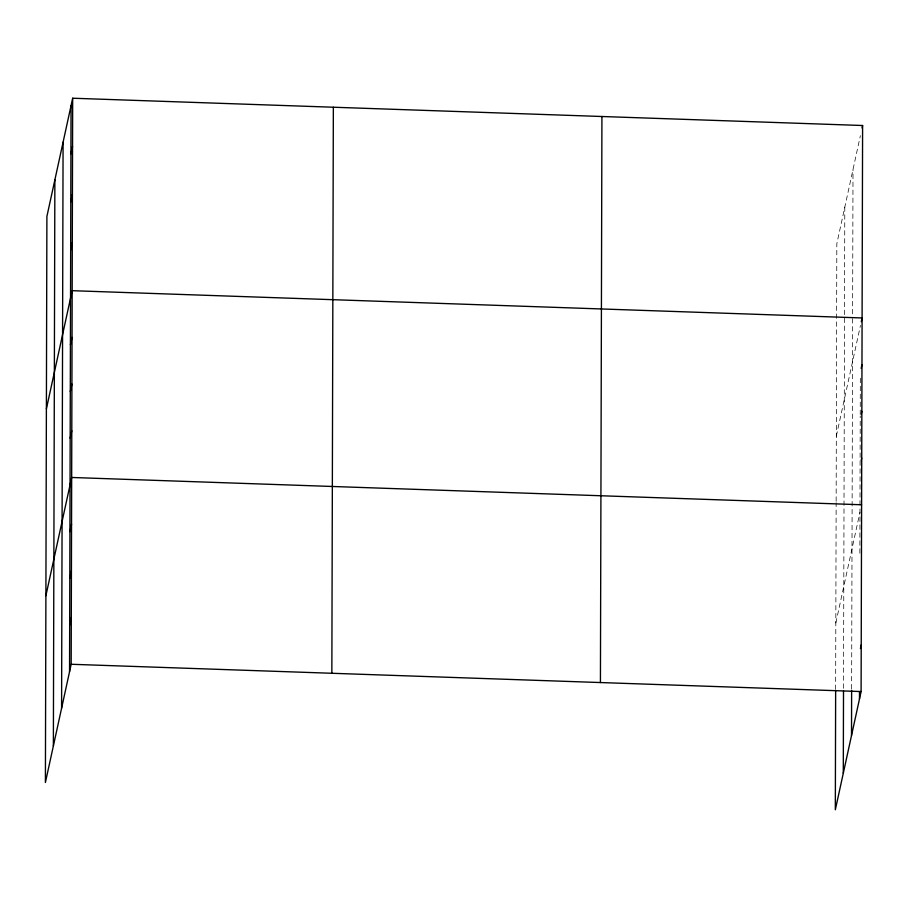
<?xml version="1.0" encoding="UTF-8"?>
<svg xmlns="http://www.w3.org/2000/svg" width="908" height="908" viewBox="0 0 908 908"><rect width="100%" height="100%" fill="white"/><g stroke="black" fill="none" stroke-linecap="round" stroke-linejoin="round"><path stroke-width="0.68" stroke-dasharray="4.54 3.41" d="M835.644 689.49L836.143 502.691M836.143 501.284L836.824 243.73L860.387 135.667M843.521 688.309L844.792 207.172M851.636 688.854L852.612 316.688M852.623 313.85L853.009 169.512M859.865 553.244L859.99 506.55M859.99 505.132L860.228 415.978M860.228 414.57L860.33 376.355M836.313 436.18L860.466 325.416M835.825 622.979L859.967 512.203"/><path stroke-width="1.36" d="M53.368 745.945L54.866 179.898M61.585 708.274L63.083 142.238M69.553 671.727L71.051 105.68M72.674 98.223L46.898 216.444L45.4 782.492L71.176 664.27L72.674 98.223L862.6 125.508L861.102 691.555L835.326 809.777L835.644 690.909M331.851 673.271L333.349 107.235M600.426 682.544L601.925 116.508M843.294 773.219L843.509 691.147M851.511 735.559L851.625 690.273M859.479 699.001L859.501 691.93M70.926 153.792L72.549 146.336M70.79 201.905L72.424 194.46M70.665 250.018L72.288 242.572M46.387 408.906L72.163 290.685L862.089 317.959L861.283 321.693M70.415 344.836L72.038 337.379M70.291 391.53L71.914 384.084M70.166 438.235L71.789 430.778M45.899 595.693L71.675 477.472L861.601 504.757M69.927 531.623L71.55 524.177M69.802 578.328L71.426 570.871M69.678 625.022L71.301 617.576M862.055 127.994L862.6 125.508M861.159 368.387L861.964 364.664M861.306 413.844L861.84 411.358M861.181 460.538L861.715 458.052M860.409 648.573L861.227 644.85M71.176 664.27L861.102 691.555"/></g></svg>
